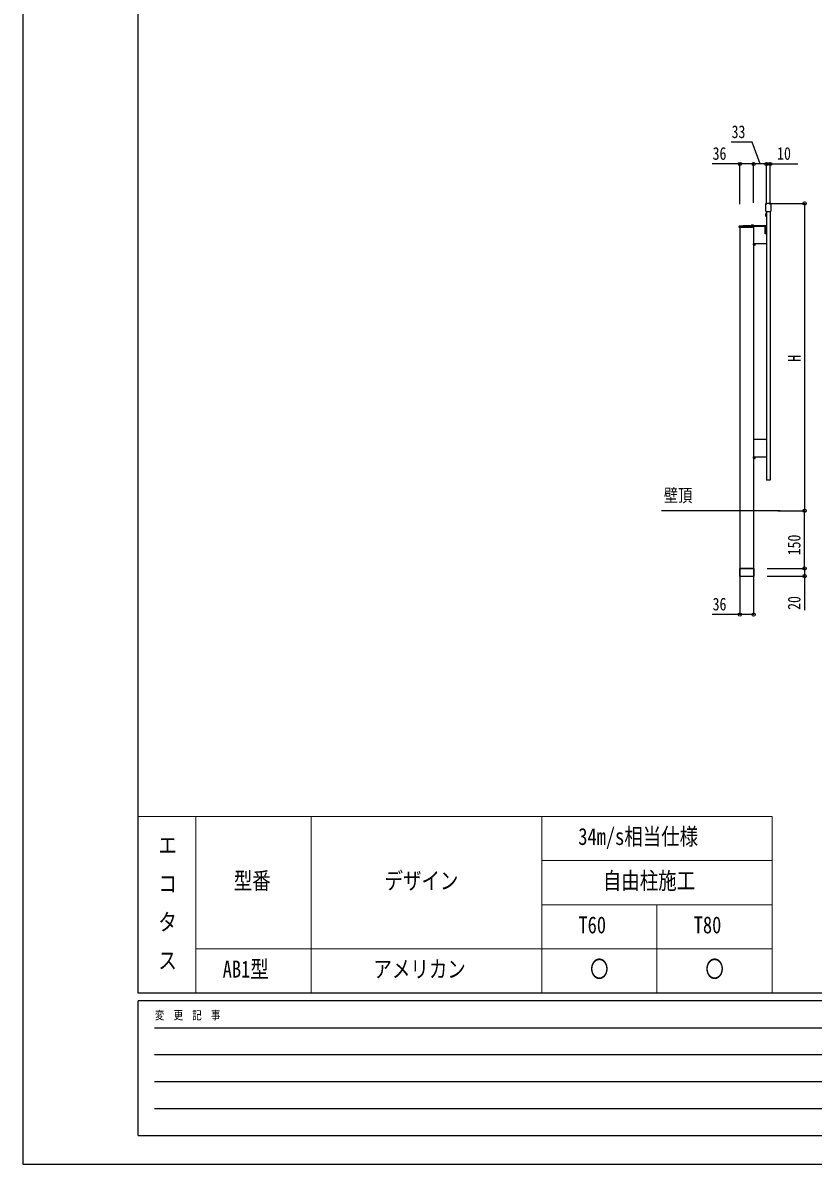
# Model space of a CAD drawing. Units: millimetres, scale not verified. Extents: x -4205 to 4205, y -2970 to 2970.
# Drawn here: x -4205 to -2149, y -2970 to 0 of the extents above; entities that cross this region are included whole.
import ezdxf
from ezdxf.enums import TextEntityAlignment as Align

# ---------------------------------------------------------------- set-up
doc = ezdxf.new("R2010")
doc.units = ezdxf.units.MM
doc.header["$LTSCALE"] = 16
doc.layers.add('0-1_TABLE1', color=7, linetype='Continuous', lineweight=18)
for name, color, linetype in [('0-2_USER1', 3, 'Continuous'), ('0-5_YKK_A1', 4, 'Continuous'), ('0-6_YKK_D', 6, 'Continuous'), ('0-7_YKK_ZWAK', 7, 'Continuous')]:
    doc.layers.add(name, color=color, linetype=linetype)
doc.styles.add('ＭＳ ゴシック', font='')
doc.styles.get('ＭＳ ゴシック').set_extended_font_data('MS Gothic')

msp = doc.modelspace()

# ---------------------------------------------------------------- linework, layer by layer
at = {"layer": '0-1_TABLE1'}
for p, q in [((-3904.98, -2065), (-2254.98, -2065)), ((-3904.98, -2065), (-3904.98, -2525)), ((-3754.98, -2065), (-3754.98, -2525)), ((-3454.98, -2065), (-3454.98, -2525)), ((-2854.98, -2065), (-2854.98, -2525)), ((-2254.98, -2065), (-2254.98, -2525)), ((-2854.98, -2180), (-2254.98, -2180)), ((-2854.98, -2295), (-2254.98, -2295)), ((-2554.98, -2295), (-2554.98, -2525)), ((-3754.98, -2410), (-2254.98, -2410)), ((-3904.98, -2525), (-2254.98, -2525))]:
    msp.add_line(p, q, dxfattribs=at)
at = {"layer": '0-5_YKK_A1'}
for p, q in [((-2271.82, -470.27), (-2271.82, -470.04)), ((-2271.82, -489.37), (-2271.82, -470.27)), ((-2259.22, -469.84), (-2271.62, -469.84)), ((-2259.02, -470.04), (-2259.02, -470.27)), ((-2259.02, -470.27), (-2259.02, -489.37)), ((-2272.49, -497.76), (-2270.63, -498.69)), ((-2272.49, -501.91), (-2270.63, -500.98)), ((-2271.82, -490.36), (-2271.82, -489.37)), ((-2271.62, -490.56), (-2259.22, -490.56)), ((-2270.63, -498.69), (-2270.02, -499.84)), ((-2270.63, -500.98), (-2270.02, -499.84)), ((-2270.42, -490.56), (-2270.42, -1189.84)), ((-2270.42, -495.86), (-2270.42, -503.82)), ((-2260.42, -490.56), (-2260.42, -1189.84)), ((-2259.02, -489.37), (-2259.02, -490.36)), ((-2341.09, -532.84), (-2341.09, -529.84)), ((-2307.59, -532.84), (-2341.09, -532.84)), ((-2339.89, -528.64), (-2274.41, -528.64)), ((-2339.42, -532.84), (-2339.42, -1269.84)), ((-2330.09, -527.64), (-2274.41, -527.64)), ((-2302.64, -528.64), (-2310.59, -528.64)), ((-2308.69, -526.56), (-2307.76, -528.43)), ((-2307.76, -528.43), (-2306.62, -529.04)), ((-2307.59, -532.84), (-2303.39, -528.64)), ((-2307.04, -526.16), (-2307.04, -527.04)), ((-2273.9, -529.84), (-2304.59, -529.84)), ((-2303.72, -530.64), (-2303.72, -574.04)), ((-2303.42, -529.84), (-2303.42, -1269.84)), ((-2271.12, -529.64), (-2302.72, -529.64)), ((-2273.39, -548.84), (-2273.39, -530.35)), ((-2272.19, -530.87), (-2272.19, -548.84)), ((-2271.19, -530.87), (-2271.19, -544.84)), ((-2270.12, -530.64), (-2270.12, -574.04)), ((-2272.19, -548.84), (-2273.39, -548.84)), ((-2303.42, -577.84), (-2303.42, -574.75)), ((-2271.12, -575.04), (-2302.72, -575.04)), ((-2300.42, -578.84), (-2302.42, -578.84)), ((-2299.42, -577.84), (-2299.42, -575.04)), ((-2303.72, -1085.64), (-2303.72, -1129.04)), ((-2271.12, -1084.64), (-2302.72, -1084.64)), ((-2270.12, -1085.64), (-2270.12, -1129.04)), ((-2303.42, -1132.84), (-2303.42, -1129.75)), ((-2271.12, -1130.04), (-2302.72, -1130.04)), ((-2300.42, -1133.84), (-2302.42, -1133.84)), ((-2299.42, -1132.84), (-2299.42, -1130.04)), ((-2260.42, -1189.84), (-2270.42, -1189.84)), ((-2234.08, -1269.84), (-2543.29, -1269.84)), ((-2339.42, -1269.84), (-2339.42, -1419.84)), ((-2339.62, -1439.84), (-2339.62, -1419.84)), ((-2303.22, -1420.84), (-2339.62, -1420.84)), ((-2303.22, -1419.84), (-2303.22, -1439.84)), ((-2339.62, -1439.84), (-2303.22, -1439.84))]:
    msp.add_line(p, q, dxfattribs=at)
for points in [[(-2306.19, -526.16), (-2306.19, -527.04), (-2307.04, -527.04)], [(-2304.54, -526.56), (-2305.47, -528.43), (-2306.62, -529.04)], [(-2303.42, -1269.84), (-2303.42, -1419.84), (-2339.42, -1419.84)]]:
    msp.add_lwpolyline(points, dxfattribs=at)
for centre, radius, start, end in [((-2271.62, -470.04), 0.2, 90, 180), ((-2259.22, -470.04), 0.2, 0, 90), ((-2267.62, -499.84), 5.3, 127.71409, 232.28591), ((-2271.62, -490.36), 0.2, 180, 270), ((-2270.69, -495.86), 0.274, 0, 127.71409), ((-2270.69, -503.82), 0.274, 232.28591, 0), ((-2259.22, -490.36), 0.2, 270, 0), ((-2339.89, -529.84), 1.2, 90, 180), ((-2330.09, -528.64), 1, 90, 180), ((-2310.59, -528.37), 0.274, 142.28591, 270), ((-2306.62, -531.44), 5.3, 134.1942, 142.28591), ((-2306.62, -531.44), 5.3, 94.59941, 134.1942), ((-2306.62, -531.44), 5.3, 45.8058, 85.40059), ((-2302.72, -530.64), 1, 90, 180), ((-2306.62, -531.44), 5.3, 37.71409, 45.8058), ((-2302.64, -528.37), 0.274, 270, 37.71409), ((-2274.41, -530.84), 3.2, 358.5, 90), ((-2274.41, -530.84), 2.2, 358.5, 90), ((-2273.9, -530.34), 0.5, 358.5, 90), ((-2271.12, -530.64), 1, 0, 90), ((-2272.19, -544.84), 1, 270, 0), ((-2302.72, -574.04), 1, 180, 270), ((-2302.42, -577.84), 1, 180, 270), ((-2300.42, -577.84), 1, 270, 0), ((-2271.12, -574.04), 1, 270, 0), ((-2302.72, -1085.64), 1, 90, 180), ((-2271.12, -1085.64), 1, 0, 90), ((-2302.72, -1129.04), 1, 180, 270), ((-2302.42, -1132.84), 1, 180, 270), ((-2300.42, -1132.84), 1, 270, 0), ((-2271.12, -1129.04), 1, 270, 0)]:
    msp.add_arc(centre, radius, start, end, dxfattribs=at)
at = {"layer": '0-6_YKK_D'}
for p, q in [((-2339.42, -471.84), (-2339.42, -366.34)), ((-2303.42, -468.84), (-2303.42, -366.34)), ((-2303.42, -460.62), (-2303.42, -366.34)), ((-2270.42, -367.34), (-2303.42, -367.34)), ((-2270.42, -473.02), (-2270.42, -366.34)), ((-2270.42, -473.02), (-2270.42, -366.34)), ((-2260.42, -473.02), (-2260.42, -366.34)), ((-2258.22, -469.84), (-2169.82, -469.84)), ((-2170.82, -469.84), (-2170.82, -1269.84)), ((-2240.42, -1269.84), (-2169.82, -1269.84)), ((-2240.42, -1269.84), (-2169.82, -1269.84)), ((-2170.82, -1419.84), (-2170.82, -1269.84)), ((-2339.42, -1420.84), (-2339.42, -1540.84)), ((-2303.42, -1420.84), (-2303.42, -1540.84)), ((-2268.42, -1419.84), (-2169.82, -1419.84)), ((-2268.42, -1419.84), (-2169.82, -1419.84)), ((-2268.42, -1439.84), (-2169.82, -1439.84))]:
    msp.add_line(p, q, dxfattribs=at)
for points in [[(-2286.92, -367.34), (-2307.04, -310.83), (-2361.84, -310.83)], [(-2303.42, -367.34), (-2339.42, -367.34), (-2411.22, -367.34)], [(-2270.42, -367.34), (-2260.42, -367.34), (-2188.62, -367.34)], [(-2170.82, -1419.84), (-2170.82, -1439.84), (-2170.82, -1528.64)], [(-2303.42, -1539.84), (-2339.42, -1539.84), (-2411.22, -1539.84)]]:
    msp.add_lwpolyline(points, dxfattribs=at)
for centre in [(-2339.42, -367.34), (-2303.42, -367.34), (-2303.42, -367.34), (-2270.42, -367.34), (-2270.42, -367.34), (-2260.42, -367.34), (-2170.82, -469.84), (-2170.82, -1269.84), (-2170.82, -1269.84), (-2170.82, -1419.84), (-2170.82, -1419.84), (-2170.82, -1439.84), (-2339.42, -1539.84), (-2303.42, -1539.84)]:
    msp.add_circle(centre, 4.25, dxfattribs=at)
at = {"layer": '0-7_YKK_ZWAK'}
for p, q in [((-3904.98, -2525), (-3904.98, 2775)), ((3895.02, -2525), (-3904.98, -2525)), ((-1304.98, -2545), (-3904.98, -2545)), ((-3904.98, -2895), (-3904.98, -2545)), ((-3862.48, -2615), (-1354.98, -2615)), ((-3862.48, -2685), (-1354.98, -2685)), ((-3862.48, -2755), (-1354.98, -2755)), ((-3862.48, -2825), (-1354.98, -2825)), ((-3904.98, -2895), (-1304.98, -2895))]:
    msp.add_line(p, q, dxfattribs=at)
msp.add_lwpolyline([(-4205, -2970), (4205, -2970), (4205, 2970), (-4205, 2970)], close=True, dxfattribs=at)

# ---------------------------------------------------------------- texts
at = {"layer": '0-1_TABLE1', "style": 'ＭＳ ゴシック', "width": 0.8}
for s, p in [('34m/s相当仕様', (-2759.78, -2152.5)), ('エ', (-3852.38, -2175)), ('コ', (-3852.38, -2275)), ('型番', (-3656.18, -2267.5)), ('デザイン', (-3263.78, -2267.5)), ('自由柱施工', (-2695.78, -2267.5)), ('タ', (-3852.38, -2375)), ('T60', (-2759.38, -2382.5)), ('T80', (-2459.38, -2382.5)), ('ス', (-3852.38, -2475)), ('AB1型', (-3684.98, -2497.5)), ('〇', (-2728.98, -2497.5)), ('〇', (-2428.98, -2497.5)), ('アメリカン', (-3292.58, -2497.5))]:
    msp.add_text(s, height=43.99, dxfattribs=at).set_placement(p, align=Align.BOTTOM_LEFT)
at = {"layer": '0-2_USER1', "style": 'ＭＳ ゴシック', "width": 0.8}
msp.add_text('壁頂', height=33.99, dxfattribs=at).set_placement((-2537.13, -1257.01), align=Align.BOTTOM_LEFT)
at = {"layer": '0-6_YKK_D', "style": 'ＭＳ ゴシック', "width": 0.8}
for s, p in [('33', (-2360.84, -309.83)), ('36', (-2410.22, -366.34)), ('10', (-2242.42, -366.34)), ('36', (-2410.22, -1538.84))]:
    msp.add_text(s, height=32.99, dxfattribs=at).set_placement(p, align=Align.BOTTOM_LEFT)
for s, p in [('H', (-2171.62, -881.84)), ('150', (-2171.82, -1385.64)), ('20', (-2171.82, -1527.64))]:
    msp.add_text(s, height=32.99, rotation=90, dxfattribs=at).set_placement(p, align=Align.BOTTOM_LEFT)
at = {"layer": '0-7_YKK_ZWAK', "style": 'ＭＳ ゴシック', "width": 0.8}
msp.add_text('変  更  記  事', height=21.99, dxfattribs=at).set_placement((-3861.31, -2600), align=Align.BOTTOM_LEFT)

doc.saveas('drawing.dxf')
